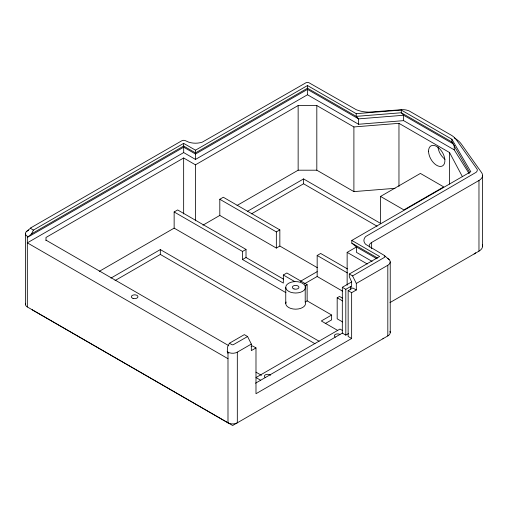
<?xml version="1.0" encoding="UTF-8"?>
<svg xmlns="http://www.w3.org/2000/svg" width="508" height="508" viewBox="0 0 508 508"><rect width="100%" height="100%" fill="white"/><g stroke="black" fill="none" stroke-linecap="round" stroke-linejoin="round"><path stroke-width="0.76" d="M28.708 230.124L27.33 230.918A6.598 3.81 0 0 0 27.33 236.303L27.33 306.965L227.99 422.815A6.598 3.81 0 0 0 237.319 422.815L237.319 352.152L251.32 344.068L247.587 336.525L244.323 334.639L229.387 343.262L227.52 347.034L227.286 351.746L227.99 353.301L227.99 422.815M99.276 271.355L174.142 228.13L174.142 211.969L177.648 209.944L246.012 249.422L246.012 257.499L242.513 259.524L283.337 283.089L283.337 275.012L286.836 272.986L307.137 284.709L307.137 300.869L305.213 301.981L305.549 303.46L305.213 304.94A9.9 5.715 0 0 1 293.091 308.978A9.9 5.715 0 0 1 286.087 301.981M376.841 258.737L356.476 246.983L351.809 243.135L351.809 240.436L470.802 171.742L451.891 139.268L401.301 110.058L356.235 113.678L307.48 85.528L195.485 150.184L183.655 143.358L183.699 152.571L195.485 159.423L307.48 94.761L358.565 124.257L403.631 120.644L454.228 149.854L469.221 173.723M227.99 353.301L227.99 352.152L227.286 351.746M242.513 259.524L242.513 251.441L246.012 249.422M342.697 298.291L339.515 296.456L337.185 297.802L337.179 318.821L342.621 321.958M195.485 159.423L195.485 154.032L183.699 147.18L27.33 237.458L31.534 233.877L33.401 230.105L183.655 143.358M26.283 231.705L31.312 227.54L182.194 140.551A2.921 1.689 0 0 1 185.122 140.551L188.697 142.157A13.576 7.836 0 0 0 202.273 142.157L306.019 82.721A2.921 1.689 0 0 1 308.94 82.721L356.21 109.69A21.869 12.63 0 0 0 368.776 112.122L402.59 109.639A11.284 6.515 0 0 1 409.067 110.896L451.733 135.458A27.565 15.913 0 0 1 455.759 138.951L477.164 169.259A7.093 4.096 0 0 1 476.098 172.32L365.722 236.518A13.576 7.836 0 0 0 365.722 244.361L383.832 255.156L389.122 259.518M32.264 309.461L32.264 309.861L232.651 425.507L387.814 335.928A8.249 4.763 0 0 0 389.947 331.33M382.88 338.823L383.407 338.423A1.651 0.953 0 0 0 383.572 338.195M474.116 254.006L475.043 253.352A5.823 3.359 0 0 0 475.577 252.774M31.534 233.877L183.655 146.05L195.485 152.883L307.48 88.221L356.235 116.37L358.565 118.872L358.565 124.257M183.699 152.571L27.33 242.843L227.99 358.692M195.485 220.796L195.459 164.827L183.655 157.982L45.999 237.458L45.999 240.614M195.459 164.827L298.145 105.543L316.814 105.543L353.898 126.949L398.964 123.336L449.561 152.546L462.451 176.752M219.805 215.43L219.805 199.263L223.304 197.244L279.844 229.889L279.844 246.05L276.346 248.069L219.805 215.43L202.914 225.177M110.915 278.111L160.325 249.58L319.107 341.255M237.039 205.48L298.145 170.199L316.814 170.199L353.898 191.611L395.014 188.316M115.037 280.581L160.325 254.432L314.985 343.725M247.294 211.411L303.568 178.924L380.549 223.374L380.549 196.431L420.395 173.425L443.725 186.9L403.885 209.899L380.549 196.431M251.416 213.887L303.568 183.775L377.063 226.206M219.805 199.263L276.346 231.908L279.844 229.889M342.557 291.154L317.17 276.492L317.17 255.48L320.669 253.46L347.472 268.929M347.142 285.217L347.142 252.368L356.718 246.844M300.317 281.369L317.17 271.64M369.507 247.059A8.249 4.763 0 0 1 371.64 242.462L478.968 180.492A12.395 7.156 0 0 0 481.673 172.72L461.397 144.139A32.842 18.961 0 0 0 454.228 137.922M304.362 283.883L317.17 276.492M307.137 284.709L305.213 285.82A9.9 5.715 0 0 1 298.215 292.818A9.9 5.715 0 0 1 286.087 288.779A9.9 5.715 0 0 1 293.091 281.781C297.434 281.197 302.584 282.004 305.213 285.82L305.213 301.981M255.537 383.197L342.316 333.102L342.316 287.299L345.815 289.319L350.482 286.626L351.644 287.299L351.644 281.908L349.314 276.714L349.314 274.022L379.647 256.508L351.809 240.436M247.587 336.525L233.293 344.703A1.276 0.737 0 0 1 232.016 344.703L229.387 343.262M349.314 274.022L352.577 275.908L384.512 257.353A2.921 1.689 0 0 0 384.512 255.664M342.316 287.299L351.752 281.851M351.644 292.684L351.644 338.487L348.145 336.467L348.145 290.665L351.644 292.684L356.311 289.992L356.311 283.451L387.814 265.265A8.249 4.763 0 0 0 387.814 258.528M251.155 346.666L252.489 345.897L255.988 347.916L255.988 393.719L351.644 338.487M348.145 290.665L352.812 287.973L356.311 289.992M255.988 347.916L251.32 350.609L251.32 344.068M307.137 300.869L331.635 315.017L321.316 320.973L337.522 330.333M325.184 323.59L331.635 319.869L331.635 315.017M389.973 302.584L478.968 251.155A12.395 7.156 0 0 0 482.371 244.723M342.316 333.102L345.815 335.121L348.482 333.578M453.542 144.069L403.631 115.252L401.301 112.751L401.301 110.058M351.809 243.135L377.609 258.026M372.091 261.385L356.476 252.368L356.476 246.983M347.142 252.368L367.278 263.995M317.17 255.48L347.409 272.936M279.844 246.05L317.265 267.653M337.185 297.802L342.64 300.952M174.142 211.969L242.513 251.441M283.337 275.012L294.831 281.648M246.012 257.499L283.432 279.108M174.142 228.13L285.915 292.659M342.646 330.6L339.979 329.057L255.988 377.552L260.655 380.244M33.401 230.105L30.893 228.587A1.276 0.737 0 0 1 30.893 227.851M45.999 240.151L228.803 345.694M27.33 236.303L28.035 236.709M255.969 372.154L261.468 375.329M452.825 142.964L451.891 141.961L401.301 112.751L356.235 116.37L356.235 113.678M469.621 172.403L451.891 141.961L451.891 139.268M352.577 275.908L356.311 283.451M482.6 175.451L482.6 246.113M478.968 180.492L478.968 251.155M454.228 145.231L454.228 149.854M449.561 152.546L449.561 184.087M403.631 120.644L403.631 115.252L358.565 118.872L307.48 89.376L195.485 154.032L195.485 150.184M398.964 123.336L398.964 186.417M390.227 261.899L390.227 332.562M387.814 265.265L387.814 335.928M371.64 242.462L371.64 248.742M353.898 126.949L353.898 191.611M350.482 286.626L350.482 289.782M345.815 289.319L345.815 335.121M316.814 105.543L316.814 170.199M307.48 85.528L307.48 94.761M303.568 178.924L303.568 183.775M298.145 105.543L298.145 170.199M285.75 287.299L285.75 303.46M276.346 231.908L276.346 248.069M183.655 157.982L183.655 213.957M160.325 249.58L160.325 254.432M25.4 233.61L25.4 304.273M335.312 337.141A3.302 1.905 0 0 1 335.312 334.448A3.302 1.905 0 0 1 339.979 334.448M265.316 377.552A3.302 1.905 0 0 1 265.646 374.694A3.302 1.905 0 0 1 270.51 375.253M444.995 159.258A11.551 6.668 60 0 1 437.966 147.085M27.33 306.965A6.598 3.81 0 0 1 25.622 303.289M237.319 352.152A6.598 3.81 0 0 1 227.99 352.152M293.999 288.95A3.302 1.905 0 0 0 298.952 287.299A3.302 1.905 0 0 0 293.999 285.648A3.302 1.905 0 0 0 293.999 288.95M428.561 151.2A11.551 6.668 60 0 0 440.811 166.44A11.551 6.668 60 0 0 440.811 150.108A11.551 6.668 60 0 0 428.561 151.2M133.007 298.38A3.302 1.905 0 0 0 137.96 296.729A3.302 1.905 0 0 0 133.007 295.078A3.302 1.905 0 0 0 133.007 298.38"/></g></svg>
